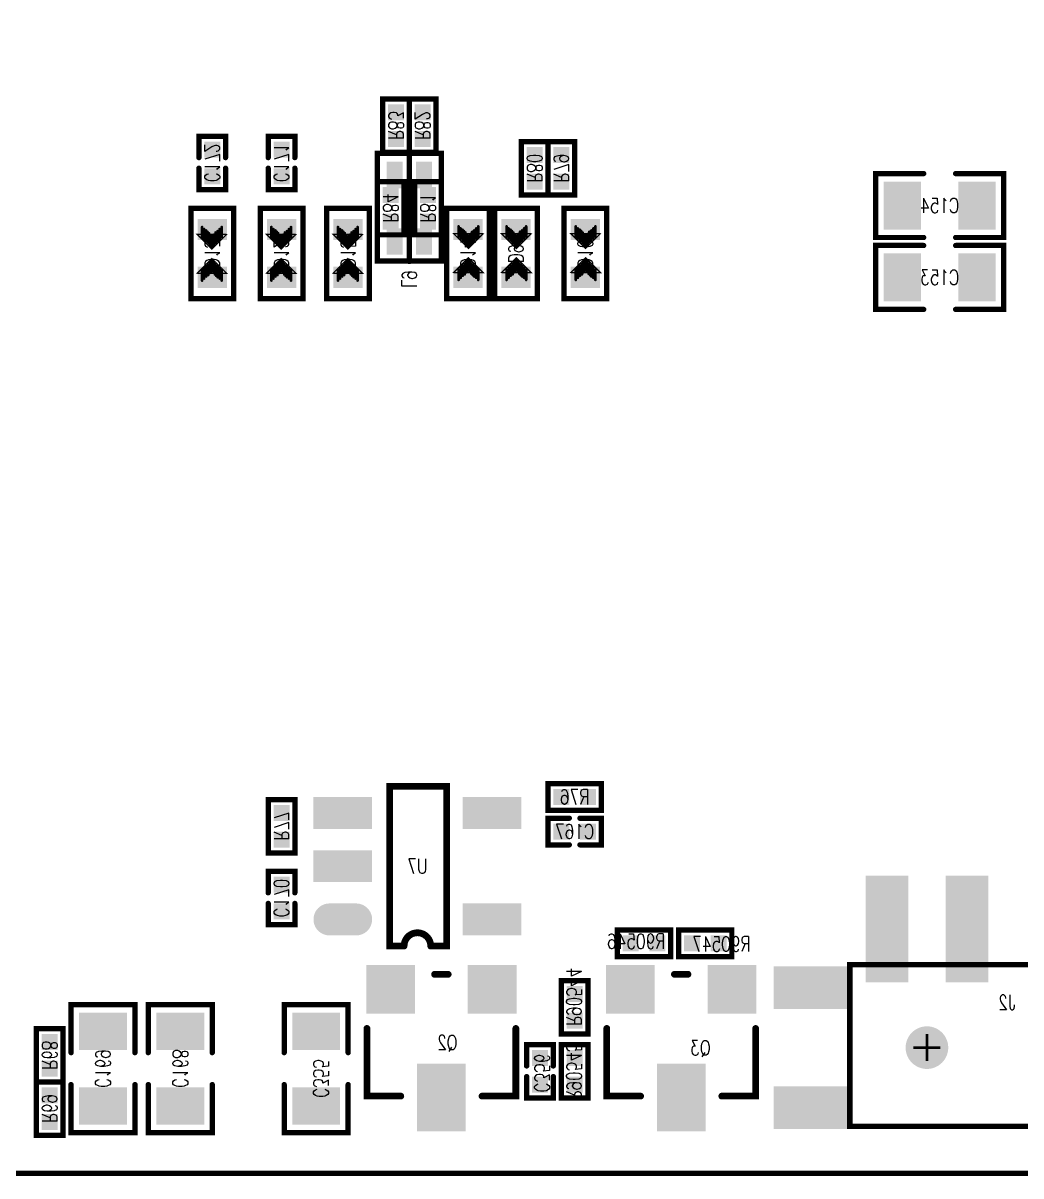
# Model space of a CAD drawing. Extents: x -52.6 to 3.6, y -24.2 to 61.8.
# Drawn here: x -31.85 to -13.12, y -23.56 to -1.92 of the extents above; entities that cross this region are included whole.
import ezdxf
from ezdxf.enums import TextEntityAlignment as Align

# ---------------------------------------------------------------- set-up
doc = ezdxf.new("R2010")
doc.units = 0
doc.linetypes.add('TRMIDX_0', pattern=[2, 1, 1])
doc.linetypes.add('TRMIDX_1', pattern=[2, 1, 1])
for name, color, linetype in [('BOARD_OUTLINE_00', 255, 'CONTINUOUS'), ('DRIL_NPLTE_THRU_01', 3, 'CONTINUOUS'), ('DRIL_NPLTE_THRU_02', 176, 'CONTINUOUS'), ('DRIL_NPLTE_THRU_03', 222, 'CONTINUOUS'), ('DRIL_NPLTE_THRU_04', 34, 'CONTINUOUS'), ('DRIL_NPLTE_THRU_05', 171, 'CONTINUOUS'), ('DRIL_NPLTE_THRU_06', 186, 'CONTINUOUS'), ('DRIL_NPLTE_THRU_07', 6, 'CONTINUOUS'), ('DRIL_NPLTE_THRU_08', 2, 'CONTINUOUS'), ('DRIL_PLTE_THRU_01', 3, 'CONTINUOUS'), ('DRIL_PLTE_THRU_02', 176, 'CONTINUOUS'), ('DRIL_PLTE_THRU_03', 222, 'CONTINUOUS'), ('DRIL_PLTE_THRU_04', 34, 'CONTINUOUS'), ('DRIL_PLTE_THRU_05', 171, 'CONTINUOUS'), ('DRIL_PLTE_THRU_06', 186, 'CONTINUOUS'), ('DRIL_PLTE_THRU_07', 6, 'CONTINUOUS'), ('DRIL_PLTE_THRU_08', 2, 'CONTINUOUS'), ('DRIL_SYMBOL', 255, 'CONTINUOUS'), ('PADS_BOT', 56, 'CONTINUOUS'), ('PADS_INNER', 96, 'CONTINUOUS'), ('PADS_TOP', 96, 'CONTINUOUS'), ('PART_BOT_2DLINE_00', 130, 'CONTINUOUS'), ('PART_BOT_2DLINE_126', 254, 'CONTINUOUS'), ('PART_BOT_COPPER_01', 5, 'CONTINUOUS'), ('PART_NAME_129', 3, 'CONTINUOUS')]:
    doc.layers.add(name, color=color, linetype=linetype)
doc.styles.add('W0$04', font='simplex', dxfattribs={"width": 0.75})

# ---------------------------------------------------------------- blocks, each defined once
blk = doc.blocks.new('BOARD_1')
at = {"layer": 'BOARD_OUTLINE_00', "const_width": 0.1}
blk.add_lwpolyline([(2.96515, 77.63739, 0.41421356), (-0.03411, 74.63813), (-0.03411, -4.3651, 0.41421356), (2.96515, -7.36436), (52.96851, -7.36436, 0.41421356), (55.96777, -4.3651), (55.96777, 74.63813, 0.41421356), (52.96851, 77.63739)], format="xyb", close=True, dxfattribs=at)
blk = doc.blocks.new('SMOOTH_0$1')
at = {"const_width": 0.05}
blk.add_lwpolyline([(-0.025, 0, 1), (0.025, 0, 1)], format="xyb", close=True, dxfattribs=at)
blk = doc.blocks.new('PART_BODY_BOT_163')
at = {"layer": 'PART_BOT_2DLINE_126', "const_width": 0.1}
for points in [[(-0.3, 0.6), (-1.2, 0.6), (-1.2, -0.6), (-0.3, -0.6)], [(0.3, -0.6), (1.2, -0.6), (1.2, 0.6), (0.3, 0.6)]]:
    blk.add_lwpolyline(points, dxfattribs=at)
at = {"layer": 'PART_BOT_2DLINE_126'}
for p in [(-1.2, 0.6), (-0.3, 0.6), (0.3, 0.6), (1.2, 0.6), (-1.2, -0.6), (-0.3, -0.6), (0.3, -0.6), (1.2, -0.6)]:
    blk.add_blockref('SMOOTH_0$1', p, dxfattribs=at)
blk = doc.blocks.new('DRIL_HOLE_0')
blk.add_lwpolyline([(0, 0, 1), (0, 0, 1)], format="xyb", close=True)
blk = doc.blocks.new('PAD_0')
blk.add_lwpolyline([(0, 0, 1), (0, 0, 1)], format="xyb", close=True)
blk = doc.blocks.new('PAD_3')
at = {"const_width": 0.7}
blk.add_lwpolyline([(-0.45, 0), (0.45, 0)], dxfattribs=at)
blk = doc.blocks.new('STK_BOT_406')
at = {"layer": 'DRIL_PLTE_THRU_01'}
blk.add_blockref('DRIL_HOLE_0', (0, 0), dxfattribs=at)
at = {"layer": 'DRIL_PLTE_THRU_02'}
blk.add_blockref('DRIL_HOLE_0', (0, 0), dxfattribs=at)
at = {"layer": 'DRIL_PLTE_THRU_03'}
blk.add_blockref('DRIL_HOLE_0', (0, 0), dxfattribs=at)
at = {"layer": 'DRIL_PLTE_THRU_04'}
blk.add_blockref('DRIL_HOLE_0', (0, 0), dxfattribs=at)
at = {"layer": 'DRIL_PLTE_THRU_05'}
blk.add_blockref('DRIL_HOLE_0', (0, 0), dxfattribs=at)
at = {"layer": 'DRIL_PLTE_THRU_06'}
blk.add_blockref('DRIL_HOLE_0', (0, 0), dxfattribs=at)
at = {"layer": 'DRIL_PLTE_THRU_07'}
blk.add_blockref('DRIL_HOLE_0', (0, 0), dxfattribs=at)
at = {"layer": 'DRIL_PLTE_THRU_08'}
blk.add_blockref('DRIL_HOLE_0', (0, 0), dxfattribs=at)
at = {"layer": 'PADS_BOT', "rotation": 90}
blk.add_blockref('PAD_3', (0, 0), dxfattribs=at)
at = {"layer": 'PADS_INNER'}
blk.add_blockref('PAD_0', (0, 0), dxfattribs=at)
at = {"layer": 'PADS_TOP'}
blk.add_blockref('PAD_0', (0, 0), dxfattribs=at)
blk = doc.blocks.new('SYM_BOT_12')
for name, p in [('PART_BODY_BOT_163', (0, 0)), ('STK_BOT_406', (-0.7, 0)), ('STK_BOT_406', (0.7, 0))]:
    blk.add_blockref(name, p)
blk = doc.blocks.new('PART_BOT_71')
blk.add_blockref('SYM_BOT_12', (0, 0))
at = {"layer": 'PART_NAME_129', "style": 'W0$04', "width": 0.75}
blk.add_text('C154', height=0.28, dxfattribs=at).set_placement((0, 0), align=Align.MIDDLE_CENTER)
blk = doc.blocks.new('PART_BOT_74')
blk.add_blockref('SYM_BOT_12', (0, 0))
at = {"layer": 'PART_NAME_129', "style": 'W0$04', "width": 0.75}
blk.add_text('C153', height=0.28, dxfattribs=at).set_placement((0, 0), align=Align.MIDDLE_CENTER)
blk = doc.blocks.new('PART_BODY_BOT_166')
at = {"layer": 'PART_BOT_2DLINE_126', "const_width": 0.1}
blk.add_lwpolyline([(-0.5, 0.25), (0.5, 0.25), (0.5, -0.25), (-0.5, -0.25)], close=True, dxfattribs=at)
at = {"layer": 'PART_BOT_2DLINE_126'}
for p in [(-0.5, 0.25), (0.5, 0.25), (-0.5, -0.25), (0.5, -0.25)]:
    blk.add_blockref('SMOOTH_0$1', p, dxfattribs=at)
blk = doc.blocks.new('PAD_1')
at = {"const_width": 0.3}
blk.add_lwpolyline([(-0.15, 0), (0.15, 0)], dxfattribs=at)
blk = doc.blocks.new('STK_BOT_408')
at = {"layer": 'DRIL_NPLTE_THRU_01'}
blk.add_blockref('DRIL_HOLE_0', (0, 0), dxfattribs=at)
at = {"layer": 'DRIL_NPLTE_THRU_02'}
blk.add_blockref('DRIL_HOLE_0', (0, 0), dxfattribs=at)
at = {"layer": 'DRIL_NPLTE_THRU_03'}
blk.add_blockref('DRIL_HOLE_0', (0, 0), dxfattribs=at)
at = {"layer": 'DRIL_NPLTE_THRU_04'}
blk.add_blockref('DRIL_HOLE_0', (0, 0), dxfattribs=at)
at = {"layer": 'DRIL_NPLTE_THRU_05'}
blk.add_blockref('DRIL_HOLE_0', (0, 0), dxfattribs=at)
at = {"layer": 'DRIL_NPLTE_THRU_06'}
blk.add_blockref('DRIL_HOLE_0', (0, 0), dxfattribs=at)
at = {"layer": 'DRIL_NPLTE_THRU_07'}
blk.add_blockref('DRIL_HOLE_0', (0, 0), dxfattribs=at)
at = {"layer": 'DRIL_NPLTE_THRU_08'}
blk.add_blockref('DRIL_HOLE_0', (0, 0), dxfattribs=at)
at = {"layer": 'PADS_BOT'}
blk.add_blockref('PAD_1', (0, 0), dxfattribs=at)
at = {"layer": 'PADS_INNER'}
blk.add_blockref('PAD_0', (0, 0), dxfattribs=at)
at = {"layer": 'PADS_TOP'}
blk.add_blockref('PAD_0', (0, 0), dxfattribs=at)
blk = doc.blocks.new('SYM_BOT_5')
for name, p in [('PART_BODY_BOT_166', (0, 0)), ('STK_BOT_408', (-0.25, 0)), ('STK_BOT_408', (0.25, 0))]:
    blk.add_blockref(name, p)
blk = doc.blocks.new('PART_BOT_80')
blk.add_blockref('SYM_BOT_5', (0, 0))
at = {"layer": 'PART_NAME_129', "style": 'W0$04', "width": 0.75}
blk.add_text('R69', height=0.28, rotation=180, dxfattribs=at).set_placement((0, 0), align=Align.MIDDLE_CENTER)
blk = doc.blocks.new('SMOOTH_0$127')
at = {"const_width": 0.0635}
blk.add_lwpolyline([(-0.03175, 0, 1), (0.03175, 0, 1)], format="xyb", close=True, dxfattribs=at)
blk = doc.blocks.new('PART_BODY_BOT_18')
at = {"layer": 'PART_BOT_2DLINE_00', "const_width": 0.127}
blk.add_lwpolyline([(-0.25, 1.5, 1), (0.25, 1.5), (0.547, 1.5), (0.547, -1.5), (-0.521, -1.5), (-0.521, 1.5)], format="xyb", close=True, dxfattribs=at)
at = {"layer": 'PART_BOT_2DLINE_00'}
for p in [(-0.521, 1.5), (-0.25, 1.5), (0.25, 1.5), (0.547, 1.5), (-0.521, -1.5), (0.547, -1.5)]:
    blk.add_blockref('SMOOTH_0$127', p, dxfattribs=at)
blk = doc.blocks.new('PAD_16')
at = {"const_width": 0.3}
blk.add_lwpolyline([(-0.25, -0.15), (0.25, -0.15, 1), (0.25, 0.15), (-0.25, 0.15, 1)], format="xyb", close=True, dxfattribs=at)
blk = doc.blocks.new('STK_BOT_24')
at = {"layer": 'DRIL_PLTE_THRU_01'}
blk.add_blockref('DRIL_HOLE_0', (0, 0), dxfattribs=at)
at = {"layer": 'DRIL_PLTE_THRU_02'}
blk.add_blockref('DRIL_HOLE_0', (0, 0), dxfattribs=at)
at = {"layer": 'DRIL_PLTE_THRU_03'}
blk.add_blockref('DRIL_HOLE_0', (0, 0), dxfattribs=at)
at = {"layer": 'DRIL_PLTE_THRU_04'}
blk.add_blockref('DRIL_HOLE_0', (0, 0), dxfattribs=at)
at = {"layer": 'DRIL_PLTE_THRU_05'}
blk.add_blockref('DRIL_HOLE_0', (0, 0), dxfattribs=at)
at = {"layer": 'DRIL_PLTE_THRU_06'}
blk.add_blockref('DRIL_HOLE_0', (0, 0), dxfattribs=at)
at = {"layer": 'DRIL_PLTE_THRU_07'}
blk.add_blockref('DRIL_HOLE_0', (0, 0), dxfattribs=at)
at = {"layer": 'DRIL_PLTE_THRU_08'}
blk.add_blockref('DRIL_HOLE_0', (0, 0), dxfattribs=at)
at = {"layer": 'PADS_BOT'}
blk.add_blockref('PAD_16', (0, 0), dxfattribs=at)
at = {"layer": 'PADS_INNER'}
blk.add_blockref('PAD_0', (0, 0), dxfattribs=at)
at = {"layer": 'PADS_TOP'}
blk.add_blockref('PAD_0', (0, 0), dxfattribs=at)
blk = doc.blocks.new('PAD_17')
at = {"const_width": 0.6}
blk.add_lwpolyline([(-0.55, 0), (0.55, 0)], dxfattribs=at)
blk = doc.blocks.new('STK_BOT_25')
at = {"layer": 'DRIL_PLTE_THRU_01'}
blk.add_blockref('DRIL_HOLE_0', (0, 0), dxfattribs=at)
at = {"layer": 'DRIL_PLTE_THRU_02'}
blk.add_blockref('DRIL_HOLE_0', (0, 0), dxfattribs=at)
at = {"layer": 'DRIL_PLTE_THRU_03'}
blk.add_blockref('DRIL_HOLE_0', (0, 0), dxfattribs=at)
at = {"layer": 'DRIL_PLTE_THRU_04'}
blk.add_blockref('DRIL_HOLE_0', (0, 0), dxfattribs=at)
at = {"layer": 'DRIL_PLTE_THRU_05'}
blk.add_blockref('DRIL_HOLE_0', (0, 0), dxfattribs=at)
at = {"layer": 'DRIL_PLTE_THRU_06'}
blk.add_blockref('DRIL_HOLE_0', (0, 0), dxfattribs=at)
at = {"layer": 'DRIL_PLTE_THRU_07'}
blk.add_blockref('DRIL_HOLE_0', (0, 0), dxfattribs=at)
at = {"layer": 'DRIL_PLTE_THRU_08'}
blk.add_blockref('DRIL_HOLE_0', (0, 0), dxfattribs=at)
at = {"layer": 'PADS_BOT'}
blk.add_blockref('PAD_17', (0, 0), dxfattribs=at)
at = {"layer": 'PADS_INNER'}
blk.add_blockref('PAD_0', (0, 0), dxfattribs=at)
at = {"layer": 'PADS_TOP'}
blk.add_blockref('PAD_0', (0, 0), dxfattribs=at)
blk = doc.blocks.new('SYM_BOT_24')
for name, p in [('PART_BODY_BOT_18', (0, 0)), ('STK_BOT_24', (-1.4, 1)), ('STK_BOT_25', (1.4, 1)), ('STK_BOT_25', (-1.4, 0)), ('STK_BOT_25', (-1.4, -1)), ('STK_BOT_25', (1.4, -1))]:
    blk.add_blockref(name, p)
blk = doc.blocks.new('PART_BOT_120')
blk.add_blockref('SYM_BOT_24', (0, 0))
at = {"layer": 'PART_NAME_129', "style": 'W0$04', "width": 0.75}
blk.add_text('U7', height=0.28, rotation=180, dxfattribs=at).set_placement((0, 0), align=Align.MIDDLE_CENTER)
blk = doc.blocks.new('PART_BODY_BOT_164')
at = {"layer": 'PART_BOT_2DLINE_126', "const_width": 0.1}
for points in [[(-0.1, 0.25), (-0.5, 0.25), (-0.5, -0.25), (-0.1, -0.25)], [(0.1, 0.25), (0.5, 0.25), (0.5, -0.25), (0.1, -0.25)]]:
    blk.add_lwpolyline(points, dxfattribs=at)
at = {"layer": 'PART_BOT_2DLINE_126'}
for p in [(-0.5, 0.25), (-0.1, 0.25), (0.1, 0.25), (0.5, 0.25), (-0.5, -0.25), (-0.1, -0.25), (0.1, -0.25), (0.5, -0.25)]:
    blk.add_blockref('SMOOTH_0$1', p, dxfattribs=at)
blk = doc.blocks.new('SYM_BOT_9')
for name, p in [('PART_BODY_BOT_164', (0, 0)), ('STK_BOT_408', (-0.25, 0)), ('STK_BOT_408', (0.25, 0))]:
    blk.add_blockref(name, p)
blk = doc.blocks.new('PART_BOT_143')
blk.add_blockref('SYM_BOT_9', (0, 0))
at = {"layer": 'PART_NAME_129', "style": 'W0$04', "width": 0.75}
blk.add_text('C170', height=0.28, dxfattribs=at).set_placement((0, 0), align=Align.MIDDLE_CENTER)
blk = doc.blocks.new('PART_BOT_157')
blk.add_blockref('SYM_BOT_9', (0, 0))
at = {"layer": 'PART_NAME_129', "style": 'W0$04', "width": 0.75}
blk.add_text('C167', height=0.28, rotation=180, dxfattribs=at).set_placement((0, 0), align=Align.MIDDLE_CENTER)
blk = doc.blocks.new('PART_BOT_316')
blk.add_blockref('SYM_BOT_9', (0, 0))
at = {"layer": 'PART_NAME_129', "style": 'W0$04', "width": 0.75}
blk.add_text('C171', height=0.28, rotation=180, dxfattribs=at).set_placement((0, 0), align=Align.MIDDLE_CENTER)
blk = doc.blocks.new('PART_BOT_317')
blk.add_blockref('SYM_BOT_9', (0, 0))
at = {"layer": 'PART_NAME_129', "style": 'W0$04', "width": 0.75}
blk.add_text('C172', height=0.28, rotation=180, dxfattribs=at).set_placement((0, 0), align=Align.MIDDLE_CENTER)
blk = doc.blocks.new('PART_BOT_357')
blk.add_blockref('SYM_BOT_12', (0, 0))
at = {"layer": 'PART_NAME_129', "style": 'W0$04', "width": 0.75}
blk.add_text('C168', height=0.28, rotation=180, dxfattribs=at).set_placement((0, 0), align=Align.MIDDLE_CENTER)
blk = doc.blocks.new('PART_BOT_362')
blk.add_blockref('SYM_BOT_12', (0, 0))
at = {"layer": 'PART_NAME_129', "style": 'W0$04', "width": 0.75}
blk.add_text('C169', height=0.28, rotation=180, dxfattribs=at).set_placement((0, 0), align=Align.MIDDLE_CENTER)
blk = doc.blocks.new('SMOOTH_0$0254')
at = {"const_width": 0.0127}
blk.add_lwpolyline([(-0.00635, 0, 1), (0.00635, 0, 1)], format="xyb", close=True, dxfattribs=at)
blk = doc.blocks.new('SMOOTH_0$0508')
at = {"const_width": 0.0254}
blk.add_lwpolyline([(-0.0127, 0, 1), (0.0127, 0, 1)], format="xyb", close=True, dxfattribs=at)
blk = doc.blocks.new('PART_BODY_BOT_29')
at = {"layer": 'PART_BOT_2DLINE_126', "const_width": 0.1}
blk.add_lwpolyline([(0.85, -0.4), (0.85, 0.4), (-0.85, 0.4), (-0.85, -0.4)], close=True, dxfattribs=at)
at = {"layer": 'PART_BOT_COPPER_01', "linetype": 'TRMIDX_0', "const_width": 0.0254}
for points in [[(-0.3556, -0.2667), (-0.08255, 0.00635), (-0.36195, 0.28575), (-0.36195, -0.254), (-0.3556, -0.254)], [(-0.3048, -0.1651), (-0.1397, 0), (-0.31115, 0.17145), (-0.31115, -0.1524), (-0.3048, -0.1524)]]:
    blk.add_lwpolyline(points, close=True, dxfattribs=at)
at = {"layer": 'PART_BOT_COPPER_01', "linetype": 'TRMIDX_1', "const_width": 0.0254}
for points in [[(0.3683, 0.2794), (0.09525, 0.00635), (0.37465, -0.27305), (0.37465, 0.2667), (0.3683, 0.2667)], [(0.3175, 0.1778), (0.1524, 0.0127), (0.32385, -0.15875), (0.32385, 0.1651), (0.3175, 0.1651)]]:
    blk.add_lwpolyline(points, close=True, dxfattribs=at)
at = {"layer": 'PART_BOT_COPPER_01', "linetype": 'TRMIDX_0', "const_width": 0.0508}
for points in [[(-0.3048, 0.1905), (-0.4953, 0.1905)], [(-0.2667, 0.1524), (-0.4572, 0.1524)], [(-0.2413, 0.1143), (-0.4318, 0.1143)], [(-0.2159, 0.0889), (-0.4064, 0.0889)], [(-0.1905, 0.0635), (-0.381, 0.0635)], [(-0.1524, 0.0381), (-0.3429, 0.0381)], [(-0.1397, -0.0127), (-0.3302, -0.0127)], [(-0.127, 0.0127), (-0.3175, 0.0127)], [(-0.3048, -0.1778), (-0.4953, -0.1778)], [(-0.2667, -0.1397), (-0.4572, -0.1397)], [(-0.2286, -0.1016), (-0.4191, -0.1016)], [(-0.2032, -0.0635), (-0.3937, -0.0635)], [(-0.1651, -0.0381), (-0.3556, -0.0381)]]:
    blk.add_lwpolyline(points, dxfattribs=at)
at = {"layer": 'PART_BOT_COPPER_01', "linetype": 'TRMIDX_1', "const_width": 0.0508}
for points in [[(0.1397, 0), (0.3302, 0)], [(0.1524, 0.0254), (0.3429, 0.0254)], [(0.1651, -0.0254), (0.3556, -0.0254)], [(0.1778, 0.0508), (0.3683, 0.0508)], [(0.2159, 0.0762), (0.4064, 0.0762)], [(0.2413, 0.1143), (0.4318, 0.1143)], [(0.2794, 0.1524), (0.4699, 0.1524)], [(0.3175, 0.1905), (0.508, 0.1905)], [(0.2032, -0.0508), (0.3937, -0.0508)], [(0.2286, -0.0762), (0.4191, -0.0762)], [(0.254, -0.1016), (0.4445, -0.1016)], [(0.2794, -0.1397), (0.4699, -0.1397)], [(0.3175, -0.1778), (0.508, -0.1778)]]:
    blk.add_lwpolyline(points, dxfattribs=at)
at = {"layer": 'PART_BOT_2DLINE_126'}
for p in [(-0.85, 0.4), (0.85, 0.4), (-0.85, -0.4), (0.85, -0.4)]:
    blk.add_blockref('SMOOTH_0$1', p, dxfattribs=at)
at = {"layer": 'PART_BOT_COPPER_01'}
for name, p in [('SMOOTH_0$0254', (-0.36195, 0.28575)), ('SMOOTH_0$0254', (0.3683, 0.2794)), ('SMOOTH_0$0254', (0.3683, 0.2667)), ('SMOOTH_0$0254', (0.37465, 0.2667)), ('SMOOTH_0$0508', (-0.4953, 0.1905)), ('SMOOTH_0$0508', (-0.4572, 0.1524)), ('SMOOTH_0$0508', (-0.4318, 0.1143)), ('SMOOTH_0$0508', (-0.4064, 0.0889)), ('SMOOTH_0$0508', (-0.381, 0.0635)), ('SMOOTH_0$0508', (-0.3429, 0.0381)), ('SMOOTH_0$0508', (-0.3302, -0.0127)), ('SMOOTH_0$0508', (-0.3175, 0.0127)), ('SMOOTH_0$0508', (-0.3048, 0.1905)), ('SMOOTH_0$0254', (-0.31115, 0.17145)), ('SMOOTH_0$0508', (-0.2667, 0.1524)), ('SMOOTH_0$0508', (-0.2413, 0.1143)), ('SMOOTH_0$0508', (-0.2159, 0.0889)), ('SMOOTH_0$0508', (-0.1905, 0.0635)), ('SMOOTH_0$0508', (-0.1524, 0.0381)), ('SMOOTH_0$0508', (-0.1397, -0.0127)), ('SMOOTH_0$0508', (-0.127, 0.0127)), ('SMOOTH_0$0254', (-0.1397, 0)), ('SMOOTH_0$0254', (-0.08255, 0.00635)), ('SMOOTH_0$0254', (0.09525, 0.00635)), ('SMOOTH_0$0508', (0.1397, 0)), ('SMOOTH_0$0508', (0.1524, 0.0254)), ('SMOOTH_0$0254', (0.1524, 0.0127)), ('SMOOTH_0$0508', (0.1651, -0.0254)), ('SMOOTH_0$0508', (0.1778, 0.0508)), ('SMOOTH_0$0508', (0.2159, 0.0762)), ('SMOOTH_0$0508', (0.2413, 0.1143)), ('SMOOTH_0$0508', (0.2794, 0.1524)), ('SMOOTH_0$0508', (0.3175, 0.1905)), ('SMOOTH_0$0254', (0.3175, 0.1778)), ('SMOOTH_0$0254', (0.3175, 0.1651)), ('SMOOTH_0$0508', (0.3302, 0)), ('SMOOTH_0$0254', (0.32385, 0.1651)), ('SMOOTH_0$0508', (0.3429, 0.0254)), ('SMOOTH_0$0508', (0.3556, -0.0254)), ('SMOOTH_0$0508', (0.3683, 0.0508)), ('SMOOTH_0$0508', (0.4064, 0.0762)), ('SMOOTH_0$0508', (0.4318, 0.1143)), ('SMOOTH_0$0508', (0.4699, 0.1524)), ('SMOOTH_0$0508', (0.508, 0.1905)), ('SMOOTH_0$0508', (-0.4953, -0.1778)), ('SMOOTH_0$0508', (-0.4572, -0.1397)), ('SMOOTH_0$0508', (-0.4191, -0.1016)), ('SMOOTH_0$0508', (-0.3937, -0.0635)), ('SMOOTH_0$0508', (-0.3556, -0.0381)), ('SMOOTH_0$0508', (-0.3048, -0.1778)), ('SMOOTH_0$0254', (-0.31115, -0.1524)), ('SMOOTH_0$0254', (-0.3048, -0.1524)), ('SMOOTH_0$0254', (-0.3048, -0.1651)), ('SMOOTH_0$0508', (-0.2667, -0.1397)), ('SMOOTH_0$0508', (-0.2286, -0.1016)), ('SMOOTH_0$0508', (-0.2032, -0.0635)), ('SMOOTH_0$0508', (-0.1651, -0.0381)), ('SMOOTH_0$0508', (0.2032, -0.0508)), ('SMOOTH_0$0508', (0.2286, -0.0762)), ('SMOOTH_0$0508', (0.254, -0.1016)), ('SMOOTH_0$0508', (0.2794, -0.1397)), ('SMOOTH_0$0508', (0.3175, -0.1778)), ('SMOOTH_0$0254', (0.32385, -0.15875)), ('SMOOTH_0$0508', (0.3937, -0.0508)), ('SMOOTH_0$0508', (0.4191, -0.0762)), ('SMOOTH_0$0508', (0.4445, -0.1016)), ('SMOOTH_0$0508', (0.4699, -0.1397)), ('SMOOTH_0$0508', (0.508, -0.1778)), ('SMOOTH_0$0254', (-0.36195, -0.254)), ('SMOOTH_0$0254', (-0.3556, -0.254)), ('SMOOTH_0$0254', (-0.3556, -0.2667)), ('SMOOTH_0$0254', (0.37465, -0.27305))]:
    blk.add_blockref(name, p, dxfattribs=at)
blk = doc.blocks.new('PAD_23')
at = {"const_width": 0.4}
blk.add_lwpolyline([(-0.275, 0), (0.275, 0)], dxfattribs=at)
blk = doc.blocks.new('STK_BOT_121')
at = {"layer": 'DRIL_PLTE_THRU_01'}
blk.add_blockref('DRIL_HOLE_0', (0, 0), dxfattribs=at)
at = {"layer": 'DRIL_PLTE_THRU_02'}
blk.add_blockref('DRIL_HOLE_0', (0, 0), dxfattribs=at)
at = {"layer": 'DRIL_PLTE_THRU_03'}
blk.add_blockref('DRIL_HOLE_0', (0, 0), dxfattribs=at)
at = {"layer": 'DRIL_PLTE_THRU_04'}
blk.add_blockref('DRIL_HOLE_0', (0, 0), dxfattribs=at)
at = {"layer": 'DRIL_PLTE_THRU_05'}
blk.add_blockref('DRIL_HOLE_0', (0, 0), dxfattribs=at)
at = {"layer": 'DRIL_PLTE_THRU_06'}
blk.add_blockref('DRIL_HOLE_0', (0, 0), dxfattribs=at)
at = {"layer": 'DRIL_PLTE_THRU_07'}
blk.add_blockref('DRIL_HOLE_0', (0, 0), dxfattribs=at)
at = {"layer": 'DRIL_PLTE_THRU_08'}
blk.add_blockref('DRIL_HOLE_0', (0, 0), dxfattribs=at)
at = {"layer": 'PADS_BOT', "rotation": 90}
blk.add_blockref('PAD_23', (0, 0), dxfattribs=at)
at = {"layer": 'PADS_INNER'}
blk.add_blockref('PAD_0', (0, 0), dxfattribs=at)
at = {"layer": 'PADS_TOP'}
blk.add_blockref('PAD_0', (0, 0), dxfattribs=at)
blk = doc.blocks.new('SYM_BOT_22')
for name, p in [('PART_BODY_BOT_29', (0, 0)), ('STK_BOT_121', (-0.45, 0)), ('STK_BOT_121', (0.45, 0))]:
    blk.add_blockref(name, p)
blk = doc.blocks.new('PART_BOT_378')
blk.add_blockref('SYM_BOT_22', (0, 0))
at = {"layer": 'PART_NAME_129', "style": 'W0$04', "width": 0.75}
blk.add_text('D10', height=0.28, dxfattribs=at).set_placement((0, 0), align=Align.MIDDLE_CENTER)
blk = doc.blocks.new('PART_BOT_379')
blk.add_blockref('SYM_BOT_22', (0, 0))
at = {"layer": 'PART_NAME_129', "style": 'W0$04', "width": 0.75}
blk.add_text('D13', height=0.28, rotation=180, dxfattribs=at).set_placement((0, 0), align=Align.MIDDLE_CENTER)
blk = doc.blocks.new('PART_BOT_380')
blk.add_blockref('SYM_BOT_22', (0, 0))
at = {"layer": 'PART_NAME_129', "style": 'W0$04', "width": 0.75}
blk.add_text('D12', height=0.28, rotation=180, dxfattribs=at).set_placement((0, 0), align=Align.MIDDLE_CENTER)
blk = doc.blocks.new('PART_BOT_381')
blk.add_blockref('SYM_BOT_22', (0, 0))
at = {"layer": 'PART_NAME_129', "style": 'W0$04', "width": 0.75}
blk.add_text('D9', height=0.28, dxfattribs=at).set_placement((0, 0), align=Align.MIDDLE_CENTER)
blk = doc.blocks.new('PART_BOT_382')
blk.add_blockref('SYM_BOT_22', (0, 0))
at = {"layer": 'PART_NAME_129', "style": 'W0$04', "width": 0.75}
blk.add_text('D14', height=0.28, dxfattribs=at).set_placement((0, 0), align=Align.MIDDLE_CENTER)
blk = doc.blocks.new('PART_BOT_383')
blk.add_blockref('SYM_BOT_22', (0, 0))
at = {"layer": 'PART_NAME_129', "style": 'W0$04', "width": 0.75}
blk.add_text('D15', height=0.28, rotation=180, dxfattribs=at).set_placement((0, 0), align=Align.MIDDLE_CENTER)
blk = doc.blocks.new('SMOOTH_0$1016')
at = {"const_width": 0.0508}
blk.add_lwpolyline([(-0.0254, 0, 1), (0.0254, 0, 1)], format="xyb", close=True, dxfattribs=at)
blk = doc.blocks.new('PART_BODY_BOT_179')
at = {"layer": 'PART_BOT_2DLINE_126', "const_width": 0.102}
blk.add_lwpolyline([(-1.469, 1.558), (4.447, 1.558), (4.447, -1.477), (-1.469, -1.477)], close=True, dxfattribs=at)
at = {"layer": 'PART_BOT_2DLINE_126'}
for p in [(-1.469, 1.558), (4.447, 1.558), (-1.469, -1.477), (4.447, -1.477)]:
    blk.add_blockref('SMOOTH_0$1016', p, dxfattribs=at)
blk = doc.blocks.new('PAD_30')
at = {"const_width": 0.8}
blk.add_lwpolyline([(-1, 0), (1, 0)], dxfattribs=at)
blk = doc.blocks.new('STK_BOT_456')
at = {"layer": 'DRIL_PLTE_THRU_01'}
blk.add_blockref('DRIL_HOLE_0', (0, 0), dxfattribs=at)
at = {"layer": 'DRIL_PLTE_THRU_02'}
blk.add_blockref('DRIL_HOLE_0', (0, 0), dxfattribs=at)
at = {"layer": 'DRIL_PLTE_THRU_03'}
blk.add_blockref('DRIL_HOLE_0', (0, 0), dxfattribs=at)
at = {"layer": 'DRIL_PLTE_THRU_04'}
blk.add_blockref('DRIL_HOLE_0', (0, 0), dxfattribs=at)
at = {"layer": 'DRIL_PLTE_THRU_05'}
blk.add_blockref('DRIL_HOLE_0', (0, 0), dxfattribs=at)
at = {"layer": 'DRIL_PLTE_THRU_06'}
blk.add_blockref('DRIL_HOLE_0', (0, 0), dxfattribs=at)
at = {"layer": 'DRIL_PLTE_THRU_07'}
blk.add_blockref('DRIL_HOLE_0', (0, 0), dxfattribs=at)
at = {"layer": 'DRIL_PLTE_THRU_08'}
blk.add_blockref('DRIL_HOLE_0', (0, 0), dxfattribs=at)
at = {"layer": 'PADS_BOT', "rotation": 90}
blk.add_blockref('PAD_30', (0, 0), dxfattribs=at)
at = {"layer": 'PADS_INNER'}
blk.add_blockref('PAD_0', (0, 0), dxfattribs=at)
at = {"layer": 'PADS_TOP'}
blk.add_blockref('PAD_0', (0, 0), dxfattribs=at)
blk = doc.blocks.new('DRIL_SYMBOL_0$8')
at = {"layer": 'DRIL_SYMBOL', "const_width": 0.0508}
for points in [[(0, -0.254), (0, 0.254)], [(-0.254, 0), (0.254, 0)]]:
    blk.add_lwpolyline(points, dxfattribs=at)
blk = doc.blocks.new('DRIL_HOLE_0$8')
at = {"const_width": 0.4}
blk.add_lwpolyline([(-0.2, 0, 1), (0.2, 0, 1)], format="xyb", close=True, dxfattribs=at)
blk.add_blockref('DRIL_SYMBOL_0$8', (0, 0))
blk = doc.blocks.new('PAD_31')
at = {"const_width": 0.4}
blk.add_lwpolyline([(0, -0.2, 1), (0, 0.2, 1)], format="xyb", close=True, dxfattribs=at)
blk = doc.blocks.new('STK_BOT_457')
at = {"layer": 'DRIL_PLTE_THRU_01'}
blk.add_blockref('DRIL_HOLE_0$8', (0, 0), dxfattribs=at)
at = {"layer": 'DRIL_PLTE_THRU_02'}
blk.add_blockref('DRIL_HOLE_0$8', (0, 0), dxfattribs=at)
at = {"layer": 'DRIL_PLTE_THRU_03'}
blk.add_blockref('DRIL_HOLE_0$8', (0, 0), dxfattribs=at)
at = {"layer": 'DRIL_PLTE_THRU_04'}
blk.add_blockref('DRIL_HOLE_0$8', (0, 0), dxfattribs=at)
at = {"layer": 'DRIL_PLTE_THRU_05'}
blk.add_blockref('DRIL_HOLE_0$8', (0, 0), dxfattribs=at)
at = {"layer": 'DRIL_PLTE_THRU_06'}
blk.add_blockref('DRIL_HOLE_0$8', (0, 0), dxfattribs=at)
at = {"layer": 'DRIL_PLTE_THRU_07'}
blk.add_blockref('DRIL_HOLE_0$8', (0, 0), dxfattribs=at)
at = {"layer": 'DRIL_PLTE_THRU_08'}
blk.add_blockref('DRIL_HOLE_0$8', (0, 0), dxfattribs=at)
at = {"layer": 'PADS_BOT'}
blk.add_blockref('PAD_31', (0, 0), dxfattribs=at)
at = {"layer": 'PADS_INNER'}
blk.add_blockref('PAD_31', (0, 0), dxfattribs=at)
at = {"layer": 'PADS_TOP'}
blk.add_blockref('PAD_31', (0, 0), dxfattribs=at)
blk = doc.blocks.new('PAD_32')
at = {"const_width": 0.8}
blk.add_lwpolyline([(-0.7, 0), (0.7, 0)], dxfattribs=at)
blk = doc.blocks.new('STK_BOT_455')
at = {"layer": 'DRIL_PLTE_THRU_01'}
blk.add_blockref('DRIL_HOLE_0', (0, 0), dxfattribs=at)
at = {"layer": 'DRIL_PLTE_THRU_02'}
blk.add_blockref('DRIL_HOLE_0', (0, 0), dxfattribs=at)
at = {"layer": 'DRIL_PLTE_THRU_03'}
blk.add_blockref('DRIL_HOLE_0', (0, 0), dxfattribs=at)
at = {"layer": 'DRIL_PLTE_THRU_04'}
blk.add_blockref('DRIL_HOLE_0', (0, 0), dxfattribs=at)
at = {"layer": 'DRIL_PLTE_THRU_05'}
blk.add_blockref('DRIL_HOLE_0', (0, 0), dxfattribs=at)
at = {"layer": 'DRIL_PLTE_THRU_06'}
blk.add_blockref('DRIL_HOLE_0', (0, 0), dxfattribs=at)
at = {"layer": 'DRIL_PLTE_THRU_07'}
blk.add_blockref('DRIL_HOLE_0', (0, 0), dxfattribs=at)
at = {"layer": 'DRIL_PLTE_THRU_08'}
blk.add_blockref('DRIL_HOLE_0', (0, 0), dxfattribs=at)
at = {"layer": 'PADS_BOT'}
blk.add_blockref('PAD_32', (0, 0), dxfattribs=at)
at = {"layer": 'PADS_INNER'}
blk.add_blockref('PAD_0', (0, 0), dxfattribs=at)
at = {"layer": 'PADS_TOP'}
blk.add_blockref('PAD_0', (0, 0), dxfattribs=at)
blk = doc.blocks.new('SYM_BOT_47')
for name, p in [('STK_BOT_456', (-0.75, 2.225)), ('STK_BOT_456', (2.25, 2.225)), ('STK_BOT_456', (3.75, 2.225)), ('STK_BOT_455', (-2.175, 1.125)), ('PART_BODY_BOT_179', (0, 0)), ('STK_BOT_455', (5.175, 1.125)), ('STK_BOT_457', (0, 0)), ('STK_BOT_457', (3, 0)), ('STK_BOT_455', (-2.175, -1.125)), ('STK_BOT_455', (5.175, -1.125))]:
    blk.add_blockref(name, p)
blk = doc.blocks.new('PART_BOT_430')
blk.add_blockref('SYM_BOT_47', (0, 0))
at = {"layer": 'PART_NAME_129', "style": 'W0$04', "width": 0.75}
blk.add_text('J2', height=0.28, dxfattribs=at).set_placement((1.5, 0.8486), align=Align.MIDDLE_CENTER)
blk = doc.blocks.new('PART_BOT_474')
blk.add_blockref('SYM_BOT_5', (0, 0))
at = {"layer": 'PART_NAME_129', "style": 'W0$04', "width": 0.75}
blk.add_text('R68', height=0.28, dxfattribs=at).set_placement((0, 0), align=Align.MIDDLE_CENTER)
blk = doc.blocks.new('PART_BOT_481')
blk.add_blockref('SYM_BOT_5', (0, 0))
at = {"layer": 'PART_NAME_129', "style": 'W0$04', "width": 0.75}
blk.add_text('R76', height=0.28, rotation=180, dxfattribs=at).set_placement((0, 0), align=Align.MIDDLE_CENTER)
blk = doc.blocks.new('PART_BOT_482')
blk.add_blockref('SYM_BOT_5', (0, 0))
at = {"layer": 'PART_NAME_129', "style": 'W0$04', "width": 0.75}
blk.add_text('R77', height=0.28, rotation=180, dxfattribs=at).set_placement((0, 0), align=Align.MIDDLE_CENTER)
blk = doc.blocks.new('PART_BOT_483')
blk.add_blockref('SYM_BOT_5', (0, 0))
at = {"layer": 'PART_NAME_129', "style": 'W0$04', "width": 0.75}
blk.add_text('R79', height=0.28, rotation=180, dxfattribs=at).set_placement((0, 0), align=Align.MIDDLE_CENTER)
blk = doc.blocks.new('PART_BOT_484')
blk.add_blockref('SYM_BOT_5', (0, 0))
at = {"layer": 'PART_NAME_129', "style": 'W0$04', "width": 0.75}
blk.add_text('R80', height=0.28, rotation=180, dxfattribs=at).set_placement((0, 0), align=Align.MIDDLE_CENTER)
blk = doc.blocks.new('PART_BOT_485')
blk.add_blockref('SYM_BOT_5', (0, 0))
at = {"layer": 'PART_NAME_129', "style": 'W0$04', "width": 0.75}
blk.add_text('R81', height=0.28, rotation=180, dxfattribs=at).set_placement((0, 0), align=Align.MIDDLE_CENTER)
blk = doc.blocks.new('PART_BOT_486')
blk.add_blockref('SYM_BOT_5', (0, 0))
at = {"layer": 'PART_NAME_129', "style": 'W0$04', "width": 0.75}
blk.add_text('R82', height=0.28, rotation=180, dxfattribs=at).set_placement((0, 0), align=Align.MIDDLE_CENTER)
blk = doc.blocks.new('PART_BOT_487')
blk.add_blockref('SYM_BOT_5', (0, 0))
at = {"layer": 'PART_NAME_129', "style": 'W0$04', "width": 0.75}
blk.add_text('R83', height=0.28, rotation=180, dxfattribs=at).set_placement((0, 0), align=Align.MIDDLE_CENTER)
blk = doc.blocks.new('PART_BOT_488')
blk.add_blockref('SYM_BOT_5', (0, 0))
at = {"layer": 'PART_NAME_129', "style": 'W0$04', "width": 0.75}
blk.add_text('R84', height=0.28, rotation=180, dxfattribs=at).set_placement((0, 0), align=Align.MIDDLE_CENTER)
blk = doc.blocks.new('PART_BODY_BOT_30')
at = {"layer": 'PART_BOT_2DLINE_126', "const_width": 0.1}
blk.add_lwpolyline([(-0.99, -0.6), (-0.99, 0.6), (1.03, 0.6), (1.03, -0.6)], close=True, dxfattribs=at)
blk.add_lwpolyline([(-1, -0.002), (1, -0.002)], dxfattribs=at)
at = {"layer": 'PART_BOT_2DLINE_126'}
for p in [(-0.99, 0.6), (1.03, 0.6), (-1, -0.002), (1, -0.002), (-0.99, -0.6), (1.03, -0.6)]:
    blk.add_blockref('SMOOTH_0$1', p, dxfattribs=at)
blk = doc.blocks.new('PAD_35')
at = {"const_width": 0.3}
blk.add_lwpolyline([(-0.25, 0), (0.25, 0)], dxfattribs=at)
blk = doc.blocks.new('STK_BOT_123')
at = {"layer": 'DRIL_PLTE_THRU_01'}
blk.add_blockref('DRIL_HOLE_0', (0, 0), dxfattribs=at)
at = {"layer": 'DRIL_PLTE_THRU_02'}
blk.add_blockref('DRIL_HOLE_0', (0, 0), dxfattribs=at)
at = {"layer": 'DRIL_PLTE_THRU_03'}
blk.add_blockref('DRIL_HOLE_0', (0, 0), dxfattribs=at)
at = {"layer": 'DRIL_PLTE_THRU_04'}
blk.add_blockref('DRIL_HOLE_0', (0, 0), dxfattribs=at)
at = {"layer": 'DRIL_PLTE_THRU_05'}
blk.add_blockref('DRIL_HOLE_0', (0, 0), dxfattribs=at)
at = {"layer": 'DRIL_PLTE_THRU_06'}
blk.add_blockref('DRIL_HOLE_0', (0, 0), dxfattribs=at)
at = {"layer": 'DRIL_PLTE_THRU_07'}
blk.add_blockref('DRIL_HOLE_0', (0, 0), dxfattribs=at)
at = {"layer": 'DRIL_PLTE_THRU_08'}
blk.add_blockref('DRIL_HOLE_0', (0, 0), dxfattribs=at)
at = {"layer": 'PADS_BOT'}
blk.add_blockref('PAD_35', (0, 0), dxfattribs=at)
at = {"layer": 'PADS_INNER'}
blk.add_blockref('PAD_0', (0, 0), dxfattribs=at)
at = {"layer": 'PADS_TOP'}
blk.add_blockref('PAD_0', (0, 0), dxfattribs=at)
blk = doc.blocks.new('SYM_BOT_54')
for name, p in [('PART_BODY_BOT_30', (0, 0)), ('STK_BOT_123', (-0.625, 0.275)), ('STK_BOT_123', (0.625, 0.275)), ('STK_BOT_123', (-0.625, -0.275)), ('STK_BOT_123', (0.625, -0.275))]:
    blk.add_blockref(name, p)
blk = doc.blocks.new('PART_BOT_632')
blk.add_blockref('SYM_BOT_54', (0, 0))
at = {"layer": 'PART_NAME_129', "style": 'W0$04', "width": 0.75}
blk.add_text('L9', height=0.28, dxfattribs=at).set_placement((-1.33, 0), align=Align.MIDDLE_CENTER)
blk = doc.blocks.new('PART_BOT_764')
blk.add_blockref('SYM_BOT_9', (0, 0))
at = {"layer": 'PART_NAME_129', "style": 'W0$04', "width": 0.75}
blk.add_text('C356', height=0.28, rotation=180, dxfattribs=at).set_placement((0.4, 0.1))
blk = doc.blocks.new('PART_BOT_768')
blk.add_blockref('SYM_BOT_12', (0, 0))
at = {"layer": 'PART_NAME_129', "style": 'W0$04', "width": 0.75}
blk.add_text('C355', height=0.28, rotation=180, dxfattribs=at).set_placement((0.55, 0.05))
blk = doc.blocks.new('PART_BOT_791')
blk.add_blockref('SYM_BOT_5', (0, 0))
at = {"layer": 'PART_NAME_129', "style": 'W0$04', "width": 0.75}
blk.add_text('R90544', height=0.28, dxfattribs=at).set_placement((-0.35, -0.15))
blk = doc.blocks.new('PART_BOT_792')
blk.add_blockref('SYM_BOT_5', (0, 0))
at = {"layer": 'PART_NAME_129', "style": 'W0$04', "width": 0.75}
blk.add_text('R90545', height=0.28, rotation=180, dxfattribs=at).set_placement((0.55, 0.15))
blk = doc.blocks.new('PART_BOT_793')
blk.add_blockref('SYM_BOT_5', (0, 0))
at = {"layer": 'PART_NAME_129', "style": 'W0$04', "width": 0.75}
blk.add_text('R90546', height=0.28, rotation=180, dxfattribs=at).set_placement((0.4, 0.1))
blk = doc.blocks.new('PART_BOT_794')
blk.add_blockref('SYM_BOT_5', (0, 0))
at = {"layer": 'PART_NAME_129', "style": 'W0$04', "width": 0.75}
blk.add_text('R90547', height=0.28, rotation=180, dxfattribs=at).set_placement((0.85, 0.15))
blk = doc.blocks.new('PART_BODY_BOT_214')
at = {"layer": 'PART_BOT_2DLINE_126', "const_width": 0.127}
for points in [[(-0.762, 1.016), (-1.397, 1.016), (-1.397, -0.254)], [(0.762, 1.016), (1.397, 1.016), (1.397, -0.254)], [(0.127, -1.27), (-0.127, -1.27)]]:
    blk.add_lwpolyline(points, dxfattribs=at)
at = {"layer": 'PART_BOT_2DLINE_126'}
for p in [(-1.397, 1.016), (-0.762, 1.016), (0.762, 1.016), (1.397, 1.016), (-1.397, -0.254), (1.397, -0.254), (-0.127, -1.27), (0.127, -1.27)]:
    blk.add_blockref('SMOOTH_0$127', p, dxfattribs=at)
blk = doc.blocks.new('PAD_54')
at = {"const_width": 0.9144}
blk.add_lwpolyline([(-0.4572, 0), (0.4572, 0)], dxfattribs=at)
blk = doc.blocks.new('STK_BOT_481')
at = {"layer": 'DRIL_PLTE_THRU_01'}
blk.add_blockref('DRIL_HOLE_0', (0, 0), dxfattribs=at)
at = {"layer": 'DRIL_PLTE_THRU_02'}
blk.add_blockref('DRIL_HOLE_0', (0, 0), dxfattribs=at)
at = {"layer": 'DRIL_PLTE_THRU_03'}
blk.add_blockref('DRIL_HOLE_0', (0, 0), dxfattribs=at)
at = {"layer": 'DRIL_PLTE_THRU_04'}
blk.add_blockref('DRIL_HOLE_0', (0, 0), dxfattribs=at)
at = {"layer": 'DRIL_PLTE_THRU_05'}
blk.add_blockref('DRIL_HOLE_0', (0, 0), dxfattribs=at)
at = {"layer": 'DRIL_PLTE_THRU_06'}
blk.add_blockref('DRIL_HOLE_0', (0, 0), dxfattribs=at)
at = {"layer": 'DRIL_PLTE_THRU_07'}
blk.add_blockref('DRIL_HOLE_0', (0, 0), dxfattribs=at)
at = {"layer": 'DRIL_PLTE_THRU_08'}
blk.add_blockref('DRIL_HOLE_0', (0, 0), dxfattribs=at)
at = {"layer": 'PADS_BOT'}
blk.add_blockref('PAD_54', (0, 0), dxfattribs=at)
at = {"layer": 'PADS_INNER'}
blk.add_blockref('PAD_0', (0, 0), dxfattribs=at)
at = {"layer": 'PADS_TOP'}
blk.add_blockref('PAD_0', (0, 0), dxfattribs=at)
blk = doc.blocks.new('PAD_55')
at = {"const_width": 0.914}
blk.add_lwpolyline([(-0.635, 0), (0.635, 0)], dxfattribs=at)
blk = doc.blocks.new('STK_BOT_482')
at = {"layer": 'DRIL_PLTE_THRU_01'}
blk.add_blockref('DRIL_HOLE_0', (0, 0), dxfattribs=at)
at = {"layer": 'DRIL_PLTE_THRU_02'}
blk.add_blockref('DRIL_HOLE_0', (0, 0), dxfattribs=at)
at = {"layer": 'DRIL_PLTE_THRU_03'}
blk.add_blockref('DRIL_HOLE_0', (0, 0), dxfattribs=at)
at = {"layer": 'DRIL_PLTE_THRU_04'}
blk.add_blockref('DRIL_HOLE_0', (0, 0), dxfattribs=at)
at = {"layer": 'DRIL_PLTE_THRU_05'}
blk.add_blockref('DRIL_HOLE_0', (0, 0), dxfattribs=at)
at = {"layer": 'DRIL_PLTE_THRU_06'}
blk.add_blockref('DRIL_HOLE_0', (0, 0), dxfattribs=at)
at = {"layer": 'DRIL_PLTE_THRU_07'}
blk.add_blockref('DRIL_HOLE_0', (0, 0), dxfattribs=at)
at = {"layer": 'DRIL_PLTE_THRU_08'}
blk.add_blockref('DRIL_HOLE_0', (0, 0), dxfattribs=at)
at = {"layer": 'PADS_BOT', "rotation": 90}
blk.add_blockref('PAD_55', (0, 0), dxfattribs=at)
at = {"layer": 'PADS_INNER'}
blk.add_blockref('PAD_0', (0, 0), dxfattribs=at)
at = {"layer": 'PADS_TOP'}
blk.add_blockref('PAD_0', (0, 0), dxfattribs=at)
blk = doc.blocks.new('SYM_BOT_73')
for name, p in [('STK_BOT_482', (0, 1.0414)), ('PART_BODY_BOT_214', (0, 0)), ('STK_BOT_481', (-0.9525, -0.9906)), ('STK_BOT_481', (0.9525, -0.9906))]:
    blk.add_blockref(name, p)
blk = doc.blocks.new('PART_BOT_797')
blk.add_blockref('SYM_BOT_73', (0, 0))
at = {"layer": 'PART_NAME_129', "style": 'W0$04', "width": 0.75}
blk.add_text('Q2', height=0.28, rotation=180, dxfattribs=at).set_placement((0.3, 0.15))
blk = doc.blocks.new('PART_BOT_798')
blk.add_blockref('SYM_BOT_73', (0, 0))
at = {"layer": 'PART_NAME_129', "style": 'W0$04', "width": 0.75}
blk.add_text('Q3', height=0.28, rotation=180, dxfattribs=at).set_placement((0.55, 0.25))

msp = doc.modelspace()

# ---------------------------------------------------------------- block references
msp.add_blockref('BOARD_1', (-52.45, -16.15))
at = {"xscale": -1}
for name, p, rotation in [('PART_BOT_487', (-24.85, -3.85), -270), ('PART_BOT_486', (-24.35, -3.85), -270), ('PART_BOT_317', (-28.3, -4.55), -270), ('PART_BOT_316', (-27, -4.55), -270), ('PART_BOT_484', (-22.25, -4.65), -270), ('PART_BOT_483', (-21.75, -4.65), -270), ('PART_BOT_632', (-24.6, -5.4), -90), ('PART_BOT_488', (-24.95, -5.4), -270), ('PART_BOT_485', (-24.25, -5.4), -270), ('PART_BOT_379', (-28.3, -6.25), -270), ('PART_BOT_380', (-27, -6.25), -270), ('PART_BOT_383', (-25.75, -6.25), -270), ('PART_BOT_382', (-23.5, -6.25), -90), ('PART_BOT_381', (-22.6, -6.25), -90), ('PART_BOT_378', (-21.3, -6.25), -90), ('PART_BOT_120', (-24.45, -17.75), -180), ('PART_BOT_481', (-21.5, -16.45), -180), ('PART_BOT_482', (-27, -17), -270), ('PART_BOT_157', (-21.5, -17.1), -180), ('PART_BOT_143', (-27, -18.35), -90), ('PART_BOT_793', (-20.2, -19.2), -180), ('PART_BOT_794', (-19.05, -19.2), -180), ('PART_BOT_797', (-24, -21.05), -180), ('PART_BOT_791', (-21.5, -20.4), -90), ('PART_BOT_798', (-19.5, -21.05), -180), ('PART_BOT_362', (-30.35, -21.55), -270), ('PART_BOT_357', (-28.9, -21.55), -270), ('PART_BOT_768', (-26.35, -21.55), -270), ('PART_BOT_474', (-31.35, -21.3), -90), ('PART_BOT_764', (-22.15, -21.6), -270), ('PART_BOT_792', (-21.5, -21.6), -270), ('PART_BOT_80', (-31.35, -22.3), -270)]:
    msp.add_blockref(name, p, dxfattribs=dict(at, rotation=rotation))
for name, p in [('PART_BOT_71', (-14.65, -5.35)), ('PART_BOT_74', (-14.65, -6.7)), ('PART_BOT_430', (-11.889, -21.156))]:
    msp.add_blockref(name, p, dxfattribs=at)

doc.saveas('drawing.dxf')
